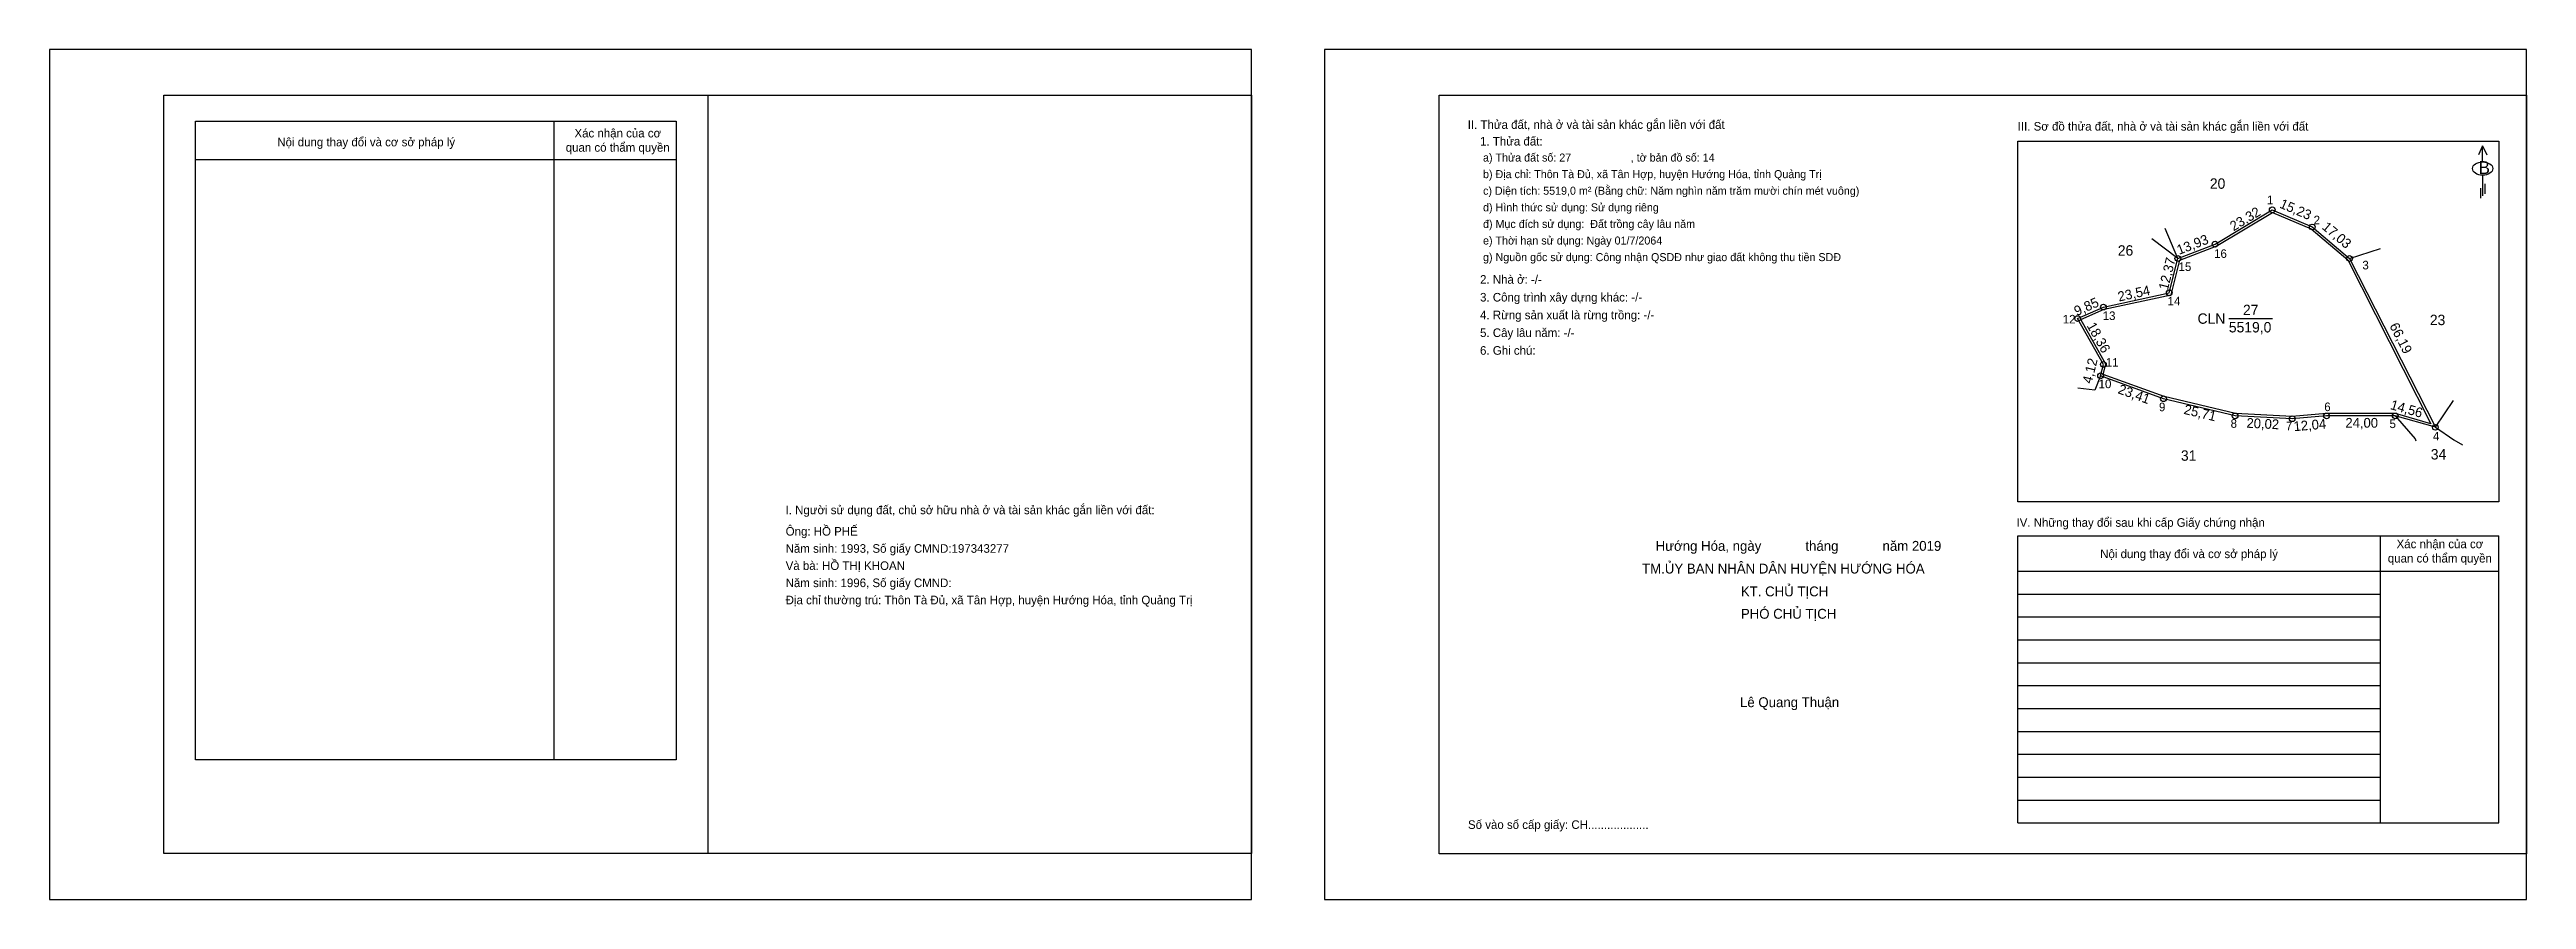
# Model space of a CAD drawing. Extents: x 552332 to 553198, y 1840583 to 1840880.
import ezdxf

# ---------------------------------------------------------------- set-up
doc = ezdxf.new("R2010")
doc.units = 0
for name, color, linetype in [('CanhThua', 7, 'Continuous'), ('ChieuDaiCanhThua', 7, 'Continuous'), ('Khung', 7, 'Continuous'), ('KhungInTrang1', 7, 'Continuous'), ('KhungInTrang2', 7, 'Continuous'), ('Level 2', 7, 'Continuous'), ('MocDinhThua', 7, 'Continuous'), ('NhanDiaChinhThua', 7, 'Continuous'), ('NhanTuCan', 7, 'Continuous'), ('ON', 7, 'Continuous'), ('RauThua', 7, 'Continuous'), ('SoHieuDinhThua', 7, 'Continuous'), ('Template', 7, 'Continuous'), ('ThongTin', 7, 'Continuous')]:
    doc.layers.add(name, color=color, linetype=linetype)

msp = doc.modelspace()

# ---------------------------------------------------------------- linework, layer by layer
at = {"layer": 'CanhThua'}
for p, q in [((553089, 1840812), (553109, 1840824)), ((553109, 1840824), (553123, 1840818)), ((553123, 1840818), (553136, 1840807)), ((553073, 1840795), (553076, 1840807)), ((553076, 1840807), (553089, 1840812)), ((553136, 1840807), (553166, 1840748)), ((553041, 1840786), (553050, 1840790)), ((553050, 1840790), (553073, 1840795)), ((553050, 1840770), (553041, 1840786)), ((553049, 1840766), (553050, 1840770)), ((553071, 1840758), (553049, 1840766)), ((553096, 1840752), (553071, 1840758)), ((553116, 1840751), (553096, 1840752)), ((553128, 1840752), (553116, 1840751)), ((553152, 1840752), (553128, 1840752)), ((553166, 1840748), (553152, 1840752))]:
    msp.add_line(p, q, dxfattribs=at)
at = {"layer": 'Khung'}
for p, q in [((552817.84, 1840864.01), (553197.84, 1840864.01)), ((552817.84, 1840599.01), (552817.84, 1840864.01)), ((553020.13, 1840721.93), (553020.13, 1840848.04)), ((553020.13, 1840848.04), (553188.13, 1840848.04)), ((553188.13, 1840848.04), (553188.13, 1840721.93)), ((553188.13, 1840721.93), (553020.13, 1840721.93))]:
    msp.add_line(p, q, dxfattribs=at)
msp.add_lwpolyline([(552752.25, 1840599.03), (552372.25, 1840599.03), (552372.25, 1840864.03), (552752.25, 1840864.03)], close=True, dxfattribs=at)
for points in [[(552562.25, 1840864.03), (552562.25, 1840599.03)], [(553197.84, 1840864.01), (553197.84, 1840599.01), (552817.84, 1840599.01)]]:
    msp.add_lwpolyline(points, dxfattribs=at)
at = {"layer": 'KhungInTrang1'}
msp.add_lwpolyline([(552332.25, 1840880.01), (552332.25, 1840583.01), (552752.25, 1840583.01), (552752.25, 1840880.01)], close=True, dxfattribs=at)
at = {"layer": 'KhungInTrang2'}
msp.add_lwpolyline([(552777.84, 1840880.01), (552777.84, 1840583.01), (553197.84, 1840583.01), (553197.84, 1840880.01)], close=True, dxfattribs=at)
at = {"layer": 'Level 2'}
msp.add_lwpolyline([(553164.46, 1840749.27), (553152.11, 1840752.8), (553127.97, 1840752.8), (553115.99, 1840751.8), (553096.11, 1840752.8), (553071.23, 1840758.77), (553049.95, 1840766.51), (553050.85, 1840770.11), (553042.13, 1840785.63), (553050.25, 1840789.24), (553073.66, 1840794.32), (553076.68, 1840806.4), (553089.35, 1840811.28), (553109.06, 1840823.1), (553122.57, 1840817.31), (553135.36, 1840806.49)], close=True, dxfattribs=at)
at = {"layer": 'MocDinhThua'}
for centre in [(553109, 1840824), (553123, 1840818), (553076, 1840807), (553089, 1840812), (553136, 1840807), (553050, 1840790), (553073, 1840795), (553041, 1840786), (553049, 1840766), (553050, 1840770), (553071, 1840758), (553096, 1840752), (553116, 1840751), (553128, 1840752), (553152, 1840752), (553166, 1840748)]:
    msp.add_circle(centre, 1, dxfattribs=at)
at = {"layer": 'NhanDiaChinhThua'}
msp.add_line((553093.84, 1840786), (553109.11, 1840786), dxfattribs=at)
at = {"layer": 'ON'}
for p, q in [((552383.25, 1840855.01), (552551.25, 1840855.01)), ((552383.25, 1840631.79), (552383.25, 1840855.01)), ((552551.25, 1840855.01), (552551.25, 1840631.79)), ((552383.25, 1840841.62), (552551.25, 1840841.62)), ((553020.13, 1840710.09), (553188.13, 1840710.09)), ((553146.68, 1840710.09), (553146.68, 1840609.77)), ((553020.13, 1840697.74), (553188.13, 1840697.74)), ((553020.13, 1840689.74), (553146.68, 1840689.74)), ((553020.13, 1840681.74), (553146.68, 1840681.74)), ((553020.13, 1840673.74), (553146.68, 1840673.74)), ((553020.13, 1840665.74), (553146.68, 1840665.74)), ((553020.13, 1840657.74), (553146.68, 1840657.74)), ((553020.13, 1840649.74), (553146.68, 1840649.74)), ((553020.13, 1840641.74), (553146.68, 1840641.74)), ((553020.13, 1840633.74), (553146.68, 1840633.74)), ((553020.13, 1840625.74), (553146.68, 1840625.74)), ((553020.13, 1840617.74), (553146.68, 1840617.74))]:
    msp.add_line(p, q, dxfattribs=at)
for points in [[(552508.53, 1840855.01), (552508.53, 1840631.79)], [(553020.13, 1840609.77), (553020.13, 1840710.09)], [(553188.13, 1840609.77), (553188.13, 1840710.09)], [(552551.25, 1840631.79), (552383.25, 1840631.79)]]:
    msp.add_lwpolyline(points, dxfattribs=at)
at = {"layer": 'RauThua'}
for p, q in [((553076, 1840807), (553071.58, 1840817.45)), ((553076, 1840807), (553066.92, 1840813.81)), ((553136, 1840807), (553146.81, 1840810.44)), ((553049, 1840766), (553047, 1840761)), ((553047, 1840761), (553041.07, 1840761.66)), ((553166, 1840748), (553172.4, 1840757.37)), ((553152, 1840752), (553159, 1840744)), ((553166, 1840748), (553172.44, 1840743.68)), ((553159, 1840744), (553159.17, 1840743.3)), ((553172.44, 1840743.68), (553175.53, 1840741.85))]:
    msp.add_line(p, q, dxfattribs=at)
at = {"layer": 'Template'}
for p, q in [((553182.5, 1840846.42), (553181.04, 1840843.24)), ((553182.5, 1840840.77), (553182.5, 1840846.42)), ((553182.5, 1840846.42), (553183.95, 1840843.24)), ((553182.53, 1840836.08), (553182.53, 1840828.94)), ((553183.34, 1840833.1), (553183.34, 1840829.62)), ((553181.77, 1840831.61), (553181.77, 1840828.13)), ((553020.13, 1840609.77), (553188.13, 1840609.77))]:
    msp.add_line(p, q, dxfattribs=at)
msp.add_ellipse((553182.53, 1840838.42), major_axis=(3.55, 0), ratio=0.655849, dxfattribs=at)

# ---------------------------------------------------------------- texts
at = {"layer": 'ChieuDaiCanhThua'}
for s, rotation, p in [('23,32', 30.96376, (553095.5, 1840816.46)), ('15,23', 336.80141, (553111.3, 1840824.86)), ('17,03', 319.76364, (553126.14, 1840817.57)), ('12,37', 75.96376, (553072.51, 1840795.75)), ('13,93', 21.03751, (553076.44, 1840808.25)), ('9,85', 23.96249, (553040.67, 1840786.84)), ('23,54', 12.26477, (553055.44, 1840791.93)), ('18,36', 299.35775, (553044.06, 1840783.53)), ('66,19', 296.95218, (553149.87, 1840783.48)), ('4,12', 75.96376, (553045.88, 1840763.05)), ('23,41', 340.01689, (553054.82, 1840759.97)), ('25,71', 346.50427, (553077.87, 1840752.74)), ('14,56', 344.0546, (553150.03, 1840754.41)), ('20,02', 357.13759, (553099.93, 1840747.87)), ('12,04', 4.76364, (553116.61, 1840746.63))]:
    msp.add_text(s, height=3.404, rotation=rotation, dxfattribs=at).set_placement(p)
msp.add_text('24,00', height=3.404, dxfattribs=at).set_placement((553134.57, 1840747.87))
at = {"layer": 'NhanDiaChinhThua'}
for s, p in [('27', (553098.77, 1840787.21)), ('CLN', (553082.9, 1840784.18)), ('5519,0', (553093.84, 1840781.16))]:
    msp.add_text(s, height=3.631, dxfattribs=at).set_placement(p)
at = {"layer": 'NhanTuCan'}
for s, p in [('20', (553087.2, 1840831.36)), ('26', (553055.03, 1840807.99)), ('23', (553164.08, 1840783.71)), ('31', (553077.1, 1840736.31)), ('34', (553164.41, 1840736.75))]:
    msp.add_text(s, height=3.631, dxfattribs=at).set_placement(p)
at = {"layer": 'ON'}
for s, height, p in [('Xác nhận của cơ ', 3, (552515.69, 1840849.3)), ('Nội dung thay đổi và cơ sở pháp lý', 3, (552411.85, 1840846.19)), ('quan có thẩm quyền', 3, (552512.63, 1840844.3)), ('I. Người sử dụng đất, chủ sở hữu nhà ở và tài sản khác gắn liền với đất:', 3, (552589.46, 1840717.63)), ('IV. Những thay đổi sau khi cấp Giấy chứng nhận', 3, (553019.63, 1840713.24)), ('Nội dung thay đổi và cơ sở pháp lý', 3, (553048.87, 1840702.29)), ('quan có thẩm quyền', 3, (553149.4, 1840700.75)), ('Xác nhận của cơ ', 3, (553152.45, 1840705.75)), ('Lê Quang Thuận', 3.4537, (552923, 1840650.21))]:
    msp.add_text(s, height=height, dxfattribs=at).set_placement(p)
at = {"layer": 'SoHieuDinhThua'}
for s, p in [('1', (553107.15, 1840825.97)), ('2', (553123.46, 1840818.95)), ('16', (553088.67, 1840807.2)), ('15', (553076.27, 1840802.63)), ('3', (553140.5, 1840803.18)), ('14', (553072.43, 1840790.6)), ('12', (553035.78, 1840784.28)), ('13', (553049.75, 1840785.49)), ('10', (553048.32, 1840761.68)), ('11', (553050.82, 1840769.17)), ('9', (553069.42, 1840753.61)), ('6', (553127.18, 1840753.66)), ('8', (553094.45, 1840747.84)), ('7', (553113.78, 1840746.99)), ('5', (553149.98, 1840747.74)), ('4', (553165.16, 1840743.41))]:
    msp.add_text(s, height=3, dxfattribs=at).set_placement(p)
at = {"layer": 'Template'}
for s, height, p in [('II. Thửa đất, nhà ở và tài sản khác gắn liền với đất', 3, (552827.85, 1840852.29)), ('III. Sơ đồ thửa đất, nhà ở và tài sản khác gắn liền với đất', 3, (553020.04, 1840851.69)), ('B', 4.5, (553181.08, 1840836.51)), ('Hướng Hóa, ngày            tháng            năm 2019', 3.4537, (552893.52, 1840704.84)), ('TM.ỦY BAN NHÂN DÂN HUYỆN HƯỚNG HÓA', 3.4537, (552888.78, 1840696.91)), ('KT. CHỦ TỊCH', 3.4537, (552923.31, 1840688.93)), ('PHÓ CHỦ TỊCH', 3.4537, (552923.31, 1840681.11)), ('Số vào sổ cấp giấy: CH...................', 3, (552827.95, 1840607.66))]:
    msp.add_text(s, height=height, dxfattribs=at).set_placement(p)
at = {"layer": 'ThongTin'}
for s, height, p in [('1. Thửa đất: ', 3, (552832.16, 1840846.47)), (' a) Thửa đất số: 27                    , tờ bản đồ số: 14', 2.8, (552832.16, 1840840.87)), (' b) Địa chỉ: Thôn Tà Đủ, xã Tân Hợp, huyện Hướng Hóa, tỉnh Quảng Trị', 2.8, (552832.16, 1840835.07)), (' c) Diện tích: 5519,0 m² (Bằng chữ: Năm nghìn năm trăm mười chín mét vuông)', 2.8, (552832.16, 1840829.27)), (' d) Hình thức sử dụng: Sử dụng riêng', 2.8, (552832.16, 1840823.47)), (' đ) Mục đích sử dụng:  Đất trồng cây lâu năm', 2.8, (552832.16, 1840817.67)), (' e) Thời hạn sử dụng: Ngày 01/7/2064', 2.8, (552832.16, 1840811.87)), (' g) Nguồn gốc sử dụng: Công nhận QSDĐ như giao đất không thu tiền SDĐ', 2.8, (552832.16, 1840806.07)), ('2. Nhà ở: -/-', 3, (552832.16, 1840798.17)), ('3. Công trình xây dựng khác: -/-', 3, (552832.16, 1840791.96)), ('4. Rừng sản xuất là rừng trồng: -/-', 3, (552832.16, 1840785.76)), ('5. Cây lâu năm: -/-', 3, (552832.16, 1840779.56)), ('6. Ghi chú:', 3, (552832.16, 1840773.36)), ('Ông: HỒ PHẾ', 3, (552589.5, 1840710.16)), ('Năm sinh: 1993, Số giấy CMND:197343277', 3, (552589.5, 1840704.16)), ('Và bà: HỒ THỊ KHOAN', 3, (552589.5, 1840698.16)), ('Năm sinh: 1996, Số giấy CMND:', 3, (552589.5, 1840692.16)), ('Địa chỉ thường trú: Thôn Tà Đủ, xã Tân Hợp, huyện Hướng Hóa, tỉnh Quảng Trị', 3, (552589.5, 1840686.16))]:
    msp.add_text(s, height=height, dxfattribs=at).set_placement(p)

doc.saveas('drawing.dxf')
